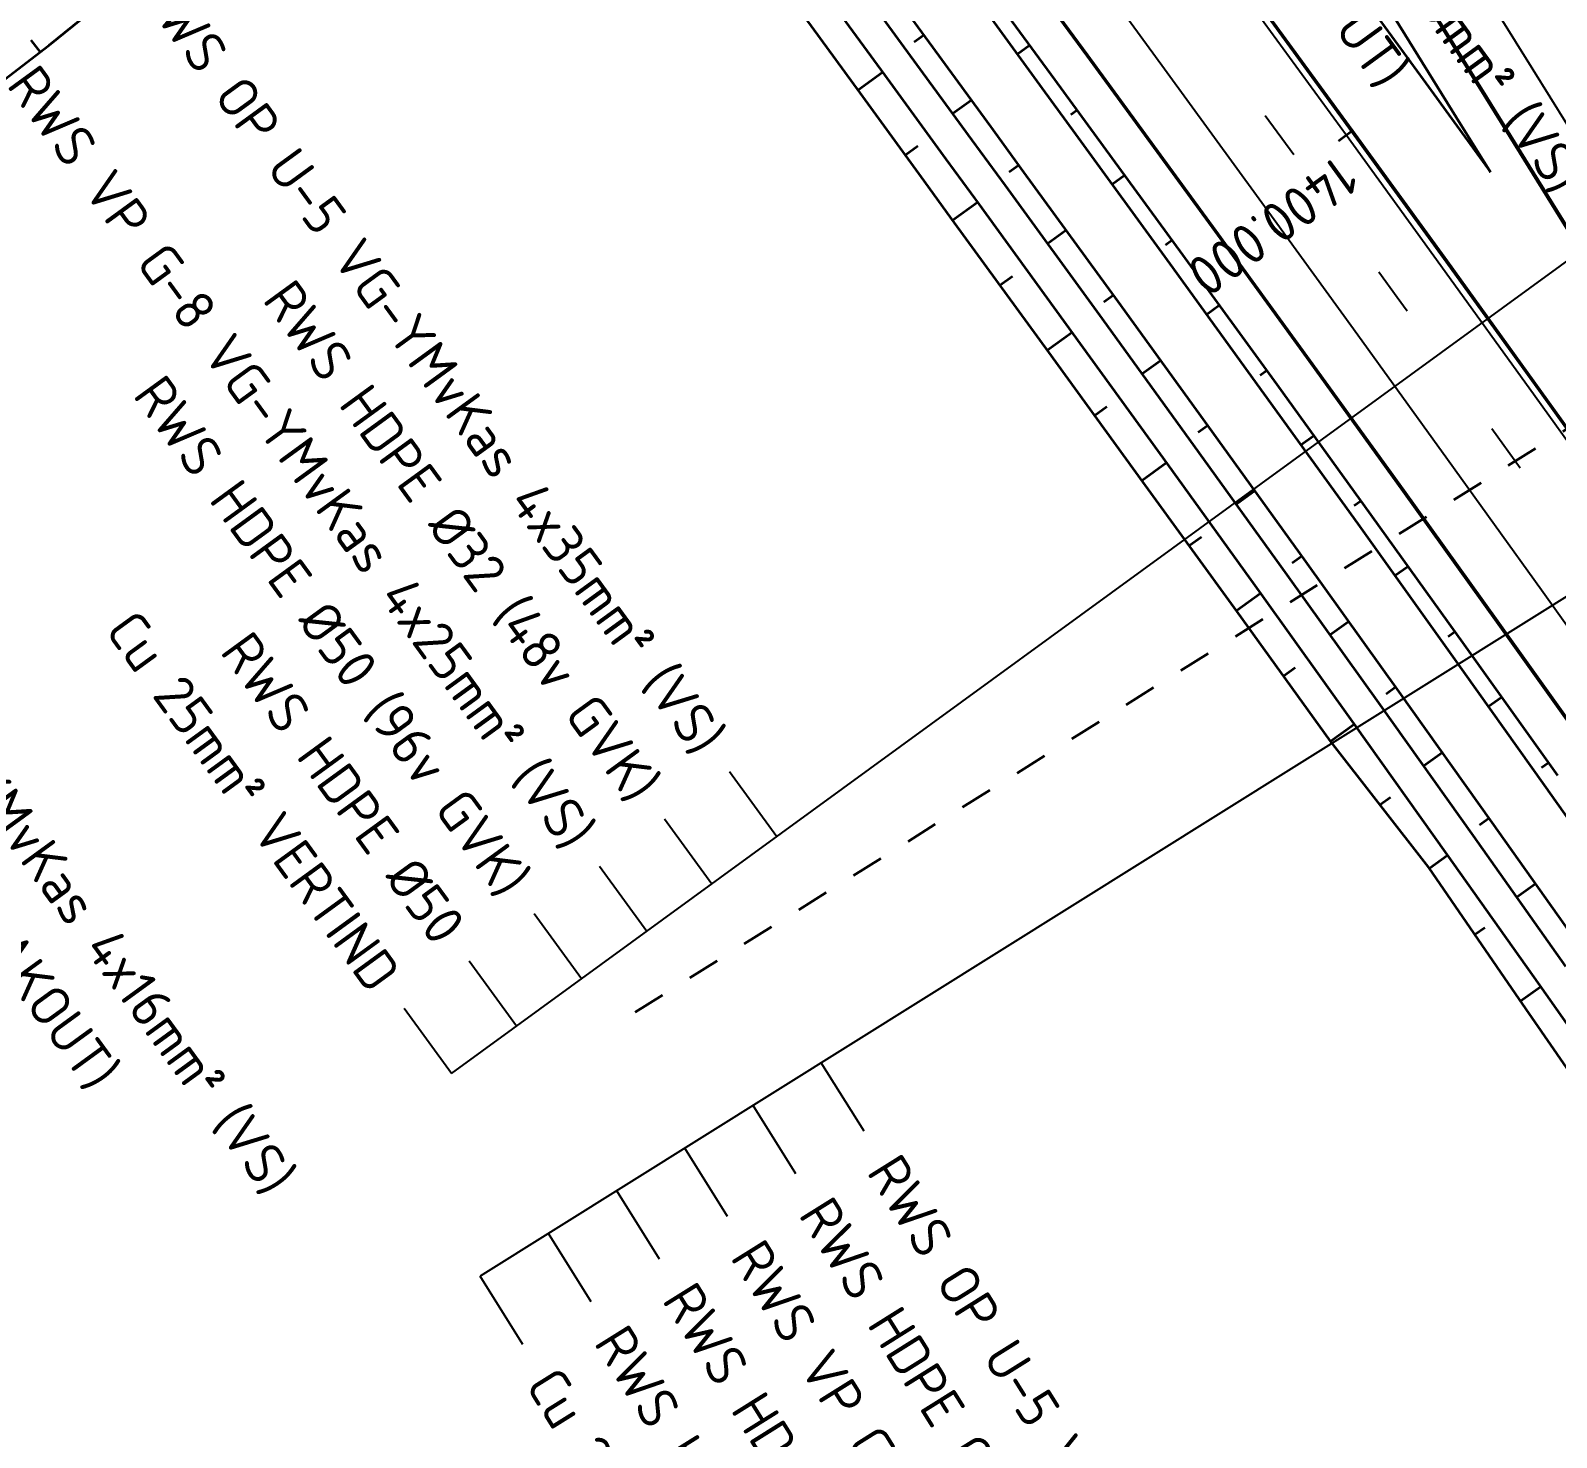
# Model space of a CAD drawing. Header units: metres. Extents: x 134219 to 139178, y 438661 to 444352.
# Drawn here: x 135588.6 to 135683.4, y 442660 to 442747.4 of the extents above; entities that cross this region are included whole.
import ezdxf
from ezdxf.enums import TextEntityAlignment as Align

# ---------------------------------------------------------------- set-up
doc = ezdxf.new("R2010")
doc.units = ezdxf.units.M
for name, pattern in [('13strp', [4, 1, -3]), ('39strp', [12, 3, -9]), ('XX-FASEGRENS', [4, 2, -2])]:
    doc.linetypes.add(name, pattern=pattern)
for name, color, linetype, lineweight in [('N-WE-KG-FASEGRENS-G', 7, 'XX-FASEGRENS', 35), ('N-WE-KL-ET_LS_OV_KABEL-T25', 7, 'Continuous', 25), ('Utd-ondergr-nw', 8, '13strp', 35), ('X-XX-AL-AANPIJLING-S', 7, 'Continuous', 25)]:
    doc.layers.add(name, color=color, linetype=linetype, lineweight=lineweight)
doc.layers.add('Utd-weg-nw', color=8, linetype='Continuous')
doc.styles.add('alm a2ee v011$0$rtw_iso', font='NLCS-ISO.ttf')
doc.styles.add('NLCS-ISO', font='NLCS-ISO.ttf')

msp = doc.modelspace()

# ---------------------------------------------------------------- linework, layer by layer
at = {"layer": 'N-WE-KG-FASEGRENS-G'}
msp.add_line((135773.621, 442778.679), (135625.946, 442686.266), dxfattribs=at)
at = {"layer": 'Utd-ondergr-nw', "color": 7, "linetype": 'Continuous'}
msp.add_line((135670.637, 442741.08), (135669.829, 442740.492), dxfattribs=at)
at = {"layer": 'Utd-ondergr-nw', "linetype": 'Continuous', "flags": 128}
for points in [[(135627.066, 442825.676), (135631.298, 442819.101), (135636.662, 442810.721), (135642.005, 442802.327), (135647.328, 442793.92), (135652.629, 442785.5), (135657.909, 442777.066), (135663.135, 442768.673), (135663.168, 442768.619), (135668.443, 442760.124), (135673.718, 442751.628), (135678.993, 442743.132), (135684.268, 442734.637), (135689.543, 442726.141), (135694.818, 442717.646), (135700.093, 442709.15), (135705.368, 442700.654), (135710.642, 442692.159), (135715.917, 442683.663), (135721.192, 442675.168), (135726.467, 442666.672), (135731.742, 442658.177)], [(135627.108, 442825.74), (135631.357, 442819.139), (135636.721, 442810.758), (135642.064, 442802.364), (135647.387, 442793.957), (135652.688, 442785.537), (135657.968, 442777.103), (135663.194, 442768.71), (135663.228, 442768.656), (135668.502, 442760.161), (135673.777, 442751.665), (135679.052, 442743.169), (135684.327, 442734.674), (135689.602, 442726.178), (135694.877, 442717.683), (135700.152, 442709.187), (135705.427, 442700.691), (135710.702, 442692.196), (135715.977, 442683.7), (135721.252, 442675.205), (135726.527, 442666.709), (135731.802, 442658.213)], [(135625.742, 442823.705), (135629.463, 442817.923), (135634.825, 442809.548), (135640.165, 442801.159), (135645.484, 442792.756), (135650.782, 442784.341), (135656.06, 442775.912), (135661.282, 442767.523), (135661.316, 442767.469), (135666.591, 442758.974), (135671.866, 442750.478), (135677.141, 442741.982), (135679.269, 442738.554)], [(135621.415, 442817.529), (135621.852, 442816.938), (135624.825, 442812.908), (135627.791, 442808.876), (135630.753, 442804.842), (135633.712, 442800.808), (135637.133, 442796.14), (135639.624, 442792.742), (135645.535, 442784.676), (135651.446, 442776.61), (135657.358, 442768.544), (135663.269, 442760.478), (135667.099, 442755.252), (135669.182, 442752.407), (135675.084, 442744.316), (135679.269, 442738.554)], [(135617.992, 442812.906), (135620.396, 442809.646), (135623.359, 442805.619), (135626.319, 442801.588), (135629.277, 442797.556), (135632.697, 442792.889), (135635.188, 442789.491), (135641.099, 442781.425), (135647.01, 442773.359), (135652.921, 442765.293), (135658.832, 442757.227), (135662.662, 442752.001), (135664.743, 442749.16), (135670.637, 442741.08), (135676.512, 442732.986), (135682.366, 442724.877), (135688.2, 442716.754), (135694.013, 442708.616), (135699.806, 442700.463), (135705.579, 442692.296), (135711.332, 442684.115), (135717.063, 442675.919), (135722.775, 442667.709), (135728.466, 442659.485)], [(135618.036, 442812.964), (135620.452, 442809.688), (135623.416, 442805.66), (135626.376, 442801.63), (135629.333, 442797.598), (135632.754, 442792.931), (135635.244, 442789.532), (135641.156, 442781.466), (135647.067, 442773.4), (135652.978, 442765.334), (135658.889, 442757.268), (135662.719, 442752.042), (135664.799, 442749.201), (135670.694, 442741.121), (135676.568, 442733.027), (135682.423, 442724.918), (135688.257, 442716.794), (135694.07, 442708.656), (135699.864, 442700.504), (135705.636, 442692.337), (135711.389, 442684.155), (135717.121, 442675.959), (135722.832, 442667.749), (135728.523, 442659.524)], [(135611.222, 442804.362), (135611.926, 442803.408), (135614.883, 442799.388), (135617.838, 442795.364), (135620.792, 442791.336), (135624.212, 442786.671), (135626.703, 442783.272), (135632.614, 442775.206), (135638.525, 442767.14), (135644.436, 442759.074), (135650.347, 442751.008), (135654.177, 442745.782), (135656.252, 442742.949), (135662.131, 442734.89), (135667.99, 442726.818), (135673.829, 442718.73), (135679.647, 442710.628), (135685.445, 442702.511), (135691.223, 442694.38), (135696.981, 442686.235), (135702.718, 442678.075), (135708.435, 442669.901), (135714.131, 442661.712), (135719.807, 442653.509)], [(135611.268, 442804.418), (135611.982, 442803.449), (135614.939, 442799.43), (135617.894, 442795.406), (135620.849, 442791.378), (135624.268, 442786.712), (135626.759, 442783.313), (135632.67, 442775.248), (135638.581, 442767.182), (135644.492, 442759.116), (135650.404, 442751.05), (135654.233, 442745.824), (135656.308, 442742.99), (135662.187, 442734.932), (135668.047, 442726.859), (135673.885, 442718.771), (135679.704, 442710.669), (135685.502, 442702.552), (135691.281, 442694.421), (135697.038, 442686.275), (135702.776, 442678.115), (135708.492, 442669.941), (135714.189, 442661.752), (135719.865, 442653.549)], [(135609.024, 442801.744), (135609.25, 442801.437), (135612.199, 442797.416), (135615.147, 442793.39), (135618.095, 442789.359), (135621.508, 442784.689), (135623.994, 442781.287), (135629.894, 442773.213), (135635.794, 442765.139), (135641.694, 442757.065), (135647.594, 442748.991), (135651.417, 442743.76), (135653.486, 442740.926), (135659.349, 442732.866), (135665.192, 442724.792), (135671.015, 442716.704), (135676.817, 442708.601), (135682.599, 442700.483), (135688.361, 442692.351), (135694.102, 442684.205), (135699.823, 442676.045), (135705.523, 442667.87), (135711.204, 442659.681)], [(135609.584, 442802.404), (135609.929, 442801.937), (135612.694, 442798.179), (135612.884, 442797.92), (135615.839, 442793.897), (135618.792, 442789.87), (135622.212, 442785.205), (135624.702, 442781.806), (135630.613, 442773.74), (135636.525, 442765.674), (135642.436, 442757.608), (135648.347, 442749.542), (135652.177, 442744.316), (135654.25, 442741.485), (135660.126, 442733.431), (135665.981, 442725.363), (135671.816, 442717.281), (135677.631, 442709.184), (135683.426, 442701.072)], [(135617.02, 442770.941), (135617.317, 442771.189), (135617.668, 442771.379), (135618.049, 442771.497), (135618.447, 442771.536), (135618.844, 442771.495), (135619.225, 442771.376), (135619.575, 442771.184), (135619.88, 442770.926), (135620.053, 442770.722), (135622.311, 442767.656), (135628.251, 442759.611), (135634.196, 442751.57), (135640.09, 442743.492), (135643.897, 442738.249), (135645.952, 442735.415), (135651.796, 442727.37), (135657.644, 442719.329), (135663.491, 442711.287), (135669.301, 442703.218), (135675.416, 442695.366), (135681.038, 442687.161), (135686.706, 442678.991)], [(135551.299, 442721.779), (135554.041, 442723.217), (135557.447, 442725.059), (135560.788, 442727.015), (135564.101, 442729.018), (135567.386, 442731.068), (135570.642, 442733.164), (135573.9, 442735.259), (135577.145, 442737.379), (135580.362, 442739.543), (135583.526, 442741.784), (135586.639, 442744.096), (135589.717, 442746.455), (135592.728, 442748.899), (135595.704, 442751.385), (135598.683, 442753.868), (135601.656, 442756.36), (135604.537, 442758.956), (135607.382, 442761.592), (135610.194, 442764.263), (135612.994, 442766.948), (135615.757, 442769.671), (135617.02, 442770.941)], [(135638.468, 442754.701), (135644.368, 442746.627), (135648.191, 442741.395), (135650.258, 442738.564), (135656.115, 442730.513), (135661.952, 442722.447), (135667.769, 442714.367), (135673.565, 442706.272), (135679.341, 442698.162), (135685.097, 442690.038)], [(135637.319, 442753.858), (135643.219, 442745.784), (135647.041, 442740.553), (135649.108, 442737.723), (135654.963, 442729.674), (135660.798, 442721.611), (135666.612, 442713.534), (135672.407, 442705.442), (135678.181, 442697.335), (135683.935, 442689.215)], [(135635.706, 442752.676), (135641.606, 442744.602), (135645.428, 442739.371), (135647.494, 442736.542), (135653.346, 442728.498), (135659.177, 442720.439), (135664.989, 442712.365), (135670.781, 442704.277), (135676.552, 442696.175), (135682.303, 442688.058), (135688.034, 442679.927)], [(135588.569, 442746.764), (135589.153, 442746.014)], [(135643.466, 442746.654), (135644.041, 442747.074)], [(135649.859, 442745.893), (135650.616, 442746.446)], [(135641.493, 442744.757), (135639.976, 442743.649)], [(135645.841, 442742.197), (135646.991, 442743.037)], [(135653.189, 442742.134), (135653.571, 442742.412)], [(135643.679, 442740.162), (135642.914, 442739.603)], [(135649.365, 442738.58), (135649.94, 442739)], [(135655.751, 442737.813), (135656.52, 442738.373)], [(135647.391, 442736.682), (135645.849, 442735.557)], [(135651.732, 442734.12), (135652.885, 442734.959)], [(135659.08, 442734.051), (135659.468, 442734.333)], [(135649.56, 442732.077), (135648.785, 442731.513)], [(135655.247, 442730.495), (135655.824, 442730.914)], [(135661.626, 442729.721), (135662.408, 442730.287)], [(135653.275, 442728.596), (135651.723, 442727.47)], [(135657.604, 442726.03), (135658.758, 442726.865)], [(135664.951, 442725.955), (135665.345, 442726.239)], [(135655.435, 442723.987), (135654.662, 442723.428)], [(135661.11, 442722.396), (135661.687, 442722.813)], [(135667.48, 442721.614), (135668.275, 442722.186)], [(135659.137, 442720.494), (135657.602, 442719.387)], [(135663.455, 442717.925), (135664.612, 442718.757)], [(135670.802, 442717.843), (135671.202, 442718.131)], [(135661.302, 442715.892), (135660.544, 442715.346)], [(135666.952, 442714.282), (135667.531, 442714.698)], [(135673.315, 442713.492), (135674.122, 442714.07)], [(135664.98, 442712.379), (135663.48, 442711.302)], [(135669.286, 442709.805), (135670.445, 442710.635)], [(135676.632, 442709.717), (135677.039, 442710.008)], [(135667.138, 442707.775), (135666.384, 442707.234)], [(135672.774, 442706.154), (135673.353, 442706.568)], [(135679.128, 442705.356), (135679.948, 442705.94)], [(135670.802, 442704.248), (135669.321, 442703.191)], [(135675.097, 442701.671), (135676.257, 442702.498)], [(135682.442, 442701.577), (135682.855, 442701.87)], [(135673.056, 442699.715), (135672.408, 442699.253)], [(135678.575, 442698.011), (135679.156, 442698.424)], [(135676.603, 442696.103), (135675.467, 442695.296)], [(135680.887, 442693.522), (135682.049, 442694.346)], [(135678.907, 442691.608), (135678.318, 442691.19)], [(135682.384, 442687.943), (135681.116, 442687.047)]]:
    msp.add_lwpolyline(points, dxfattribs=at)
at = {"layer": 'Utd-weg-nw', "linetype": 'Continuous', "flags": 128}
for points in [[(135629.116, 442828.81), (135634.176, 442820.948), (135639.545, 442812.561), (135644.893, 442804.16), (135650.219, 442795.746), (135655.525, 442787.318), (135660.81, 442778.877), (135666.04, 442770.477), (135666.074, 442770.423), (135671.348, 442761.928), (135676.623, 442753.432), (135681.898, 442744.936), (135687.173, 442736.441), (135692.448, 442727.945), (135697.723, 442719.45), (135702.998, 442710.954), (135708.273, 442702.458), (135713.548, 442693.963), (135718.823, 442685.467), (135724.098, 442676.972), (135729.373, 442668.476), (135734.648, 442659.981), (135739.923, 442651.485)], [(135617.74, 442812.574), (135620.074, 442809.409), (135623.037, 442805.382), (135625.997, 442801.352), (135628.954, 442797.32), (135632.375, 442792.653), (135634.865, 442789.254), (135640.776, 442781.188), (135646.688, 442773.122), (135652.599, 442765.056), (135658.51, 442756.99), (135662.34, 442751.764), (135664.42, 442748.924), (135670.314, 442740.845), (135676.188, 442732.752), (135682.041, 442724.643), (135687.874, 442716.521), (135693.687, 442708.384), (135699.48, 442700.232), (135705.252, 442692.066), (135711.004, 442683.885), (135716.735, 442675.69), (135722.446, 442667.481), (135728.136, 442659.257)], [(135613.454, 442807.097), (135614.679, 442805.436), (135617.638, 442801.414), (135620.595, 442797.388), (135623.55, 442793.358), (135626.97, 442788.692), (135629.461, 442785.294), (135635.372, 442777.228), (135641.283, 442769.162), (135647.194, 442761.096), (135653.106, 442753.03), (135656.936, 442747.804), (135659.012, 442744.968), (135664.896, 442736.903), (135670.76, 442728.823), (135676.604, 442720.728), (135682.428, 442712.619), (135688.231, 442704.496), (135694.014, 442696.358), (135699.776, 442688.205), (135705.518, 442680.038), (135711.24, 442671.857), (135716.941, 442663.662), (135722.622, 442655.452)]]:
    msp.add_lwpolyline(points, dxfattribs=at)
at = {"layer": 'Utd-weg-nw', "linetype": '39strp', "flags": 128}
msp.add_lwpolyline([(135615.612, 442809.815), (135617.377, 442807.423), (135620.338, 442803.398), (135623.296, 442799.37), (135626.252, 442795.339), (135629.673, 442790.673), (135632.163, 442787.274), (135638.074, 442779.208), (135643.985, 442771.142), (135649.897, 442763.076), (135655.808, 442755.01), (135659.638, 442749.784), (135661.716, 442746.946), (135667.605, 442738.874), (135673.474, 442730.787), (135679.323, 442722.686), (135685.151, 442714.57), (135690.959, 442706.44), (135696.747, 442698.295), (135702.514, 442690.135), (135708.261, 442681.962), (135713.988, 442673.774), (135719.694, 442665.571), (135725.379, 442657.355), (135731.044, 442649.124), (135736.689, 442640.879), (135742.312, 442632.62), (135747.915, 442624.347), (135753.498, 442616.06), (135759.059, 442607.759), (135764.6, 442599.444), (135770.12, 442591.115), (135775.619, 442582.773), (135781.098, 442574.417), (135786.555, 442566.047), (135791.992, 442557.664), (135796.111, 442551.245), (135797.388, 442549.252), (135802.781, 442540.831), (135808.174, 442532.41), (135813.568, 442523.989), (135818.961, 442515.568), (135824.354, 442507.147), (135829.748, 442498.726), (135835.141, 442490.305), (135840.534, 442481.884), (135845.858, 442473.572)], dxfattribs=at)
at = {"layer": 'X-XX-AL-AANPIJLING-S'}
for p, q in [((135614.715, 442682.555), (135701.449, 442745.723)), ((135711.484, 442729.408), (135616.496, 442669.965)), ((135634.924, 442697.273), (135631.98, 442701.314)), ((135630.882, 442694.329), (135627.938, 442698.371)), ((135626.84, 442691.385), (135623.897, 442695.427)), ((135622.798, 442688.442), (135619.855, 442692.484)), ((135618.757, 442685.498), (135615.813, 442689.54)), ((135614.715, 442682.555), (135611.771, 442686.596)), ((135640.341, 442678.989), (135637.688, 442683.227)), ((135636.102, 442676.336), (135633.45, 442680.575)), ((135631.864, 442673.684), (135629.211, 442677.922)), ((135627.625, 442671.031), (135624.973, 442675.27)), ((135623.387, 442668.379), (135620.734, 442672.618)), ((135619.148, 442665.727), (135616.496, 442669.965))]:
    msp.add_line(p, q, dxfattribs=at)

# ---------------------------------------------------------------- texts
at = {"layer": 'N-WE-KL-ET_LS_OV_KABEL-T25', "style": 'NLCS-ISO'}
for s, rotation, p in [('RWS VP G-9 VG-YMvKas 4x16mm² (VS)', 306.066, (135649.838, 442785.073)), ('RWS HDPE Ø50 (4v BREAKOUT)', 306.066, (135645.796, 442782.13)), ('RWS VP G-9 VG-YMvKas 4x16mm² (VS)', 306.066, (135569.708, 442722.836)), ('RWS HDPE Ø50 (4v BREAKOUT)', 306.066, (135565.666, 442719.892)), ('RWS OP U-5 VG-YMvKas 4x35mm² (VS)', 302.03793, (135641.513, 442677.115)), ('RWS HDPE Ø32 (48v GVK)', 302.03793, (135637.275, 442674.463)), ('RWS VP G-8 VG-YMvKas 4x25mm² (VS)', 302.03793, (135633.036, 442671.81)), ('RWS HDPE Ø50 (96v GVK)', 302.03793, (135628.798, 442669.158)), ('RWS HDPE Ø50', 302.03793, (135624.559, 442666.505)), ('Cu 25mm² VERTIND', 302.03793, (135620.321, 442663.853))]:
    msp.add_text(s, height=2.5, rotation=rotation, dxfattribs=at).set_placement(p, align=Align.MIDDLE_LEFT)
for s, p in [('RWS OP U-5 VG-YMvKas 4x35mm² (VS)', (135630.85, 442702.866)), ('RWS VP G-8 VG-YMvKas 4x25mm² (VS)', (135622.766, 442696.979)), ('RWS HDPE Ø32 (48v GVK)', (135626.808, 442699.923)), ('RWS HDPE Ø50 (96v GVK)', (135618.725, 442694.035)), ('Cu 25mm² VERTIND', (135610.641, 442688.148)), ('RWS HDPE Ø50', (135614.683, 442691.092))]:
    msp.add_text(s, height=2.5, rotation=306.066, dxfattribs=at).set_placement(p, align=Align.MIDDLE_RIGHT)
at = {"layer": 'Utd-ondergr-nw', "color": 7, "style": 'alm a2ee v011$0$rtw_iso'}
msp.add_text('1400.000', height=2.5, rotation=216.04243, dxfattribs=at).set_placement((135669.792, 442739.692))

doc.saveas('drawing.dxf')
